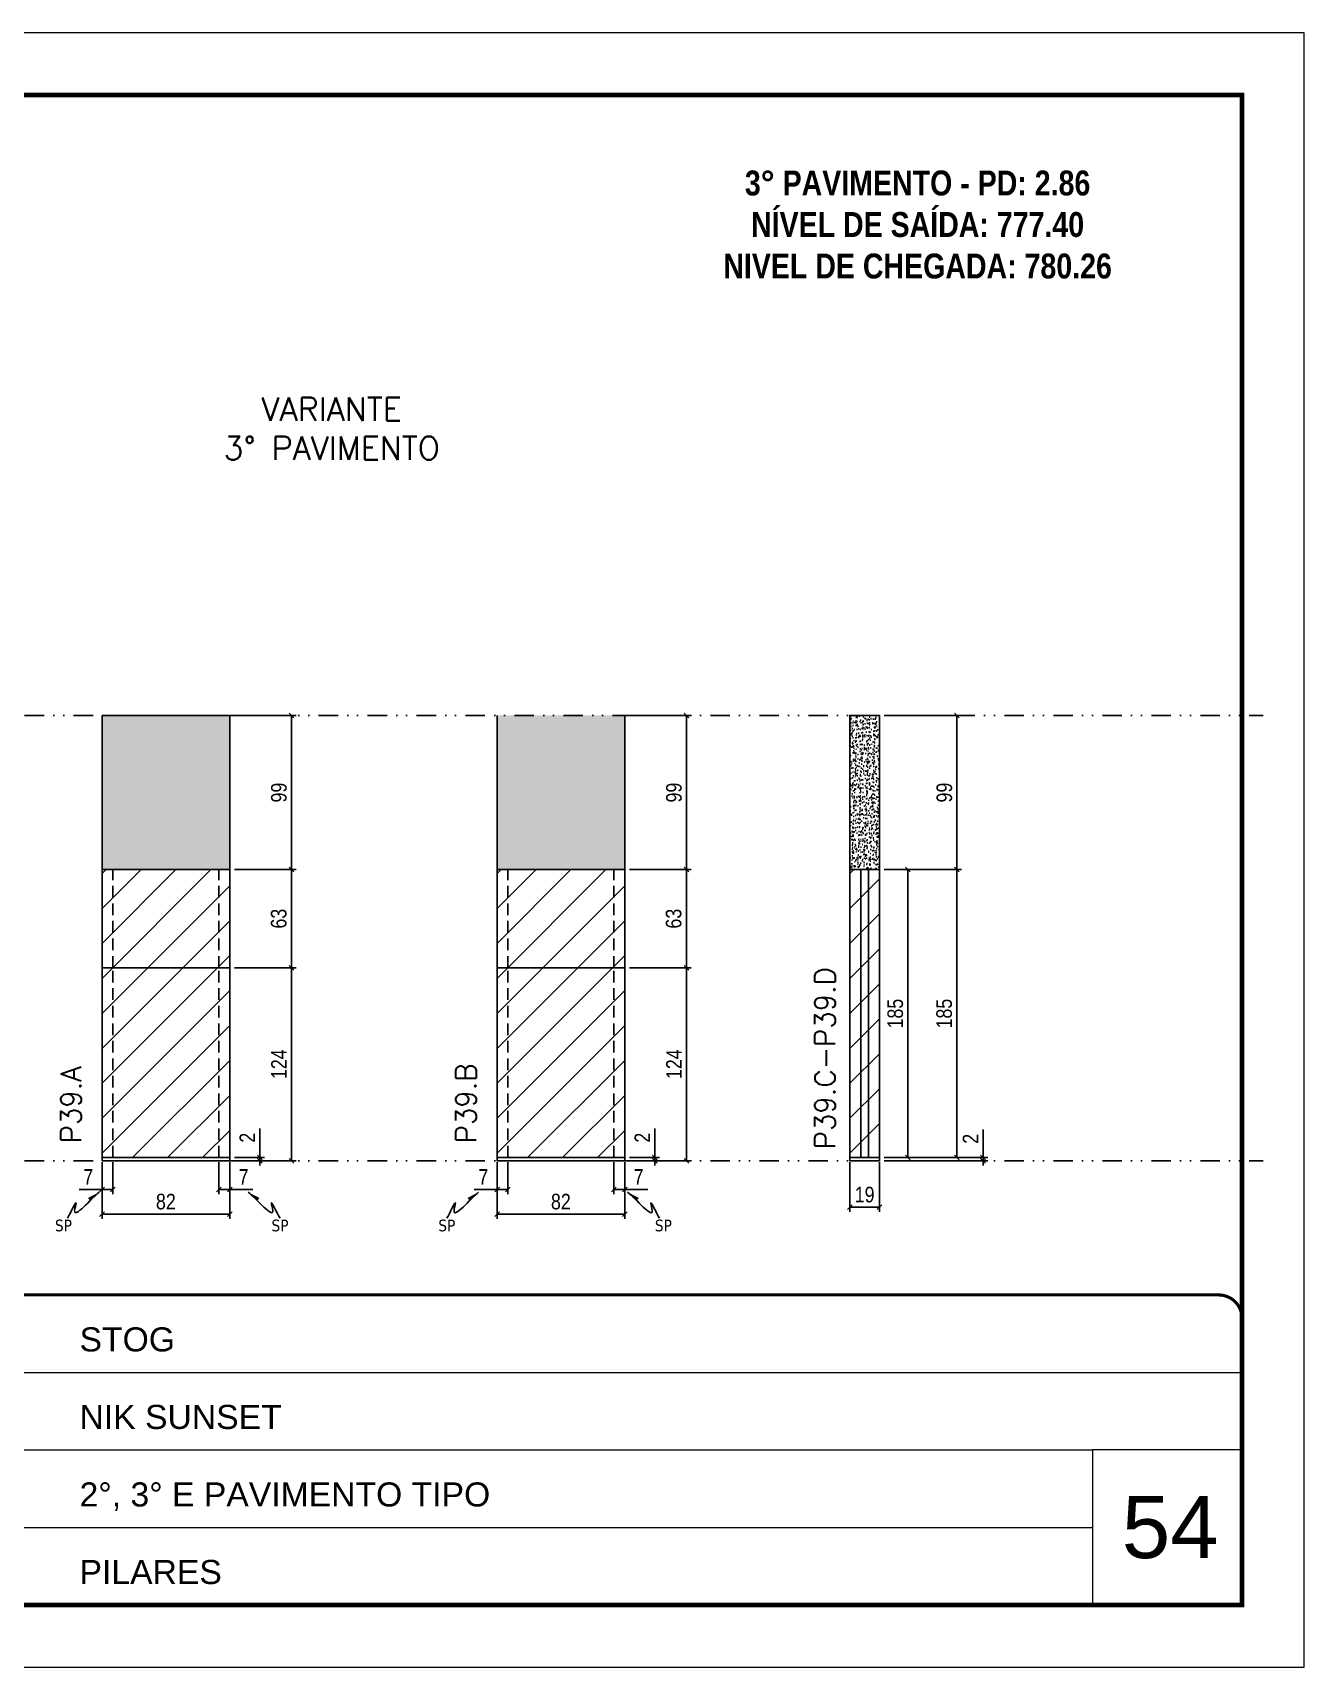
# Model space of a CAD drawing. Extents: x 808 to 7089, y -98 to 17032.
# Drawn here: x 3062 to 3878, y 1051 to 2101 of the extents above; entities that cross this region are included whole.
import ezdxf

# ---------------------------------------------------------------- set-up
doc = ezdxf.new("R2010")
doc.units = 0
for name, pattern in [('CONTINUO', [0]), ('DASHED', [0.75, 0.5, -0.25]), ('DIVIDE2', [0.625, 0.25, -0.125, 0, -0.125, 0, -0.125]), ('HIDDEN', [0.375, 0.25, -0.125])]:
    doc.linetypes.add(name, pattern=pattern)
for name, color, linetype, lineweight in [('CARIMBO', 255, 'Continuous', 9), ('Folhas', 255, 'Continuous', 9), ('REAPROVEITAMENTO', 251, 'Continuous', 9), ('SARRAFO DE PRESSAO', 251, 'DASHED', 9), ('Texto Seção', 7, 'Continuous', 15)]:
    doc.layers.add(name, color=color, linetype=linetype, lineweight=lineweight)
for name, color, linetype in [('COTA', 241, 'Continuous'), ('NOMENCLATURA', 7, 'Continuous'), ('Nível', 160, 'Continuous'), ('Painéis', 200, 'Continuous'), ('SARR_2.2x7', 40, 'Continuous'), ('Sarrafo de Pressão', 42, 'HIDDEN'), ('texto', 7, 'Continuous')]:
    doc.layers.add(name, color=color, linetype=linetype)
doc.styles.add('ARIAL', font='arial.ttf')
doc.styles.add('COTA TECNICA', font='techl___.ttf', dxfattribs={"height": 10})
doc.styles.add('COTA TECNICA-50', font='techl___.ttf', dxfattribs={"height": 10})
doc.styles.add('REGUA-120', font='ROMANS.shx', dxfattribs={"height": 15})
doc.styles.add('ROMANC', font='techb___.ttf', dxfattribs={"height": 2.5})
doc.styles.get("Standard").update_dxf_attribs({"font": 'arial.ttf'})
doc.dimstyles.new('COTA PAINEL-50', dxfattribs={"dimtxt": 10, "dimasz": 3, "dimexe": 3, "dimexo": 3, "dimgap": 3, "dimtad": 1, "dimdec": 1, "dimzin": 12, "dimdsep": 46, "dimtxsty": 'COTA TECNICA-50', "dimblk1": 'OBLIQUE', "dimblk2": 'OBLIQUE', "dimsah": 1, "dimcen": 0.9, "dimclrd": 4, "dimclre": 4, "dimclrt": 240, "dimadec": 1, "dimazin": 3, "dimtfac": 1, "dimtdec": 1, "dimtmove": 0, "dimatfit": 3, "dimfxl": 1, "dimtolj": 1, "dimtzin": 12, "dimarcsym": 0})
doc.dimstyles.new('PAINEL', dxfattribs={"dimtxt": 10, "dimasz": 3, "dimexe": 3, "dimexo": 3, "dimgap": 3, "dimtad": 1, "dimdec": 1, "dimzin": 12, "dimdsep": 46, "dimtxsty": 'COTA TECNICA', "dimblk1": 'OBLIQUE', "dimblk2": 'OBLIQUE', "dimsah": 1, "dimcen": 0.9, "dimclrd": 4, "dimclre": 4, "dimclrt": 240, "dimadec": 1, "dimazin": 3, "dimtfac": 1, "dimtdec": 1, "dimtmove": 0, "dimatfit": 3, "dimfxl": 1, "dimtolj": 1, "dimtzin": 12, "dimarcsym": 0})
doc.dimstyles.get("Standard").update_dxf_attribs({"dimtxt": 0.18, "dimasz": 0.18, "dimexe": 0.18, "dimexo": 0.0625, "dimgap": 0.09, "dimtad": 0, "dimtih": 1, "dimtoh": 1, "dimdec": 4, "dimzin": 0, "dimdsep": 46, "dimtxsty": 'Standard', "dimcen": 0.09, "dimadec": 0, "dimazin": 0, "dimtfac": 1, "dimtdec": 4, "dimtofl": 0, "dimtmove": 0, "dimatfit": 3, "dimfxl": 1, "dimtolj": 1, "dimtzin": 0, "dimarcsym": 0})

# ---------------------------------------------------------------- blocks, each defined once
blk = doc.blocks.new('9999999999')
at = {"color": 30, "linetype": 'CONTINUO'}
for p, q in [((98564.6, 34379.6), (99584, 34379.6)), ((98564.6, 34329.8), (99488, 34329.8)), ((99584, 34329.8), (99488, 34329.8)), ((99488, 34329.8), (99488, 34230.2)), ((98564.6, 34280), (99488, 34280))]:
    blk.add_line(p, q, dxfattribs=at)
at = {"color": 30, "linetype": 'CONTINUO', "const_width": 2}
blk.add_lwpolyline([(99584, 34230.2), (99584, 34414.4, 0.414214), (99569, 34429.4), (98229, 34429.4, 0.414214), (98214, 34414.4), (98214, 34245.2, 0.414214), (98229, 34230.2), (99584, 34230.2)], format="xyb", dxfattribs=at)
at = {"layer": 'Folhas'}
blk.add_lwpolyline([(98139, 34190.2), (99624, 34190.2), (99624, 35240.2), (98139, 35240.2)], close=True, dxfattribs=at)
at = {"layer": 'Folhas', "color": 30, "const_width": 3}
blk.add_lwpolyline([(98214, 34230.2), (99584, 34230.2), (99584, 35200.2), (98214, 35200.2)], close=True, dxfattribs=at)
at = {"color": 7, "linetype": 'Continuous', "ltscale": 5, "style": 'ARIAL'}
for s, height, p in [('STOG', 15.48, (98837.7, 34393.1)), ('NIK SUNSET', 15.48, (98837.7, 34343.3)), ('2°, 3° E PAVIMENTO TIPO', 15.483, (98837.7, 34293.5)), ('PILARES', 15.48, (98837.7, 34243.7))]:
    blk.add_text(s, height=height, dxfattribs=at).set_placement(p)
blk = doc.blocks.new('_Oblique')
at = {"color": 0, "linetype": 'ByBlock', "lineweight": -2}
blk.add_line((-0.5, -0.5), (0.5, 0.5), dxfattribs=at)
blk = doc.blocks.new('*D22')
at = {"layer": 'COTA', "color": 4, "lineweight": -2, "transparency": 16777216}
for p, q in [((3106.3, 1375.4), (3106.3, 1339.1)), ((3188.3, 1375.4), (3188.3, 1339.1)), ((3188.3, 1342.1), (3106.3, 1342.1))]:
    blk.add_line(p, q, dxfattribs=at)
at = {"layer": 'Defpoints', "color": 0, "transparency": 16777216}
for p in [(3106.3, 1378.4), (3188.3, 1378.4), (3106.3, 1342.1)]:
    blk.add_point(p, dxfattribs=at)
at = {"layer": 'COTA', "color": 4, "lineweight": -2, "transparency": 16777216, "xscale": 3, "yscale": 3, "zscale": 3, "rotation": 180}
blk.add_blockref('_Oblique', (3106.3, 1342.1), dxfattribs=at)
at = {"layer": 'COTA', "color": 4, "lineweight": -2, "transparency": 16777216, "xscale": 3, "yscale": 3, "zscale": 3}
blk.add_blockref('_Oblique', (3188.3, 1342.1), dxfattribs=at)
at = {"layer": 'COTA', "color": 240, "transparency": 16777216, "insert": (3147.3, 1350.1), "char_height": 10, "attachment_point": 5, "style": 'COTA TECNICA'}
blk.add_mtext('\\A1;82', dxfattribs=at)
blk = doc.blocks.new('*D23')
at = {"layer": 'COTA', "color": 4, "lineweight": -2, "transparency": 16777216}
for p, q in [((3181.3, 1375.4), (3181.3, 1354.9)), ((3188.3, 1373.4), (3188.3, 1354.9)), ((3181.3, 1357.9), (3188.3, 1357.9)), ((3188.3, 1357.9), (3203.1, 1357.9))]:
    blk.add_line(p, q, dxfattribs=at)
at = {"layer": 'Defpoints', "color": 0, "transparency": 16777216}
for p in [(3181.3, 1378.4), (3188.3, 1376.4), (3188.3, 1357.9)]:
    blk.add_point(p, dxfattribs=at)
at = {"layer": 'COTA', "color": 4, "lineweight": -2, "transparency": 16777216, "xscale": 3, "yscale": 3, "zscale": 3, "rotation": 180}
blk.add_blockref('_Oblique', (3181.3, 1357.9), dxfattribs=at)
at = {"layer": 'COTA', "color": 4, "lineweight": -2, "transparency": 16777216, "xscale": 3, "yscale": 3, "zscale": 3}
blk.add_blockref('_Oblique', (3188.3, 1357.9), dxfattribs=at)
at = {"layer": 'COTA', "color": 240, "transparency": 16777216, "insert": (3197.2, 1366), "char_height": 10, "attachment_point": 5, "style": 'COTA TECNICA-50'}
blk.add_mtext('\\A1;7', dxfattribs=at)
blk = doc.blocks.new('*D24')
at = {"layer": 'COTA', "color": 4, "lineweight": -2, "transparency": 16777216}
for p, q in [((3106.3, 1373.4), (3106.3, 1354.9)), ((3113.3, 1375.4), (3113.3, 1354.9)), ((3106.3, 1357.9), (3091.6, 1357.9)), ((3113.3, 1357.9), (3106.3, 1357.9))]:
    blk.add_line(p, q, dxfattribs=at)
at = {"layer": 'Defpoints', "color": 0, "transparency": 16777216}
for p in [(3106.3, 1376.4), (3113.3, 1378.4), (3106.3, 1357.9)]:
    blk.add_point(p, dxfattribs=at)
at = {"layer": 'COTA', "color": 4, "lineweight": -2, "transparency": 16777216, "xscale": 3, "yscale": 3, "zscale": 3, "rotation": 180}
blk.add_blockref('_Oblique', (3106.3, 1357.9), dxfattribs=at)
at = {"layer": 'COTA', "color": 4, "lineweight": -2, "transparency": 16777216, "xscale": 3, "yscale": 3, "zscale": 3}
blk.add_blockref('_Oblique', (3113.3, 1357.9), dxfattribs=at)
at = {"layer": 'COTA', "color": 240, "transparency": 16777216, "insert": (3097.5, 1366), "char_height": 10, "attachment_point": 5, "style": 'COTA TECNICA-50'}
blk.add_mtext('\\A1;7', dxfattribs=at)
blk = doc.blocks.new('*D25')
at = {"layer": 'COTA', "color": 4, "linetype": 'ByBlock', "lineweight": -2, "transparency": 16777216}
for p, q in [((3191.3, 1500.4), (3231, 1500.4)), ((3228, 1376.4), (3228, 1500.4)), ((3191.3, 1376.4), (3231, 1376.4))]:
    blk.add_line(p, q, dxfattribs=at)
at = {"layer": 'Defpoints', "color": 0, "linetype": 'ByBlock', "transparency": 16777216}
for p in [(3188.3, 1500.4), (3228, 1500.4), (3188.3, 1376.4)]:
    blk.add_point(p, dxfattribs=at)
at = {"layer": 'COTA', "color": 4, "linetype": 'ByBlock', "lineweight": -2, "transparency": 16777216, "xscale": 3, "yscale": 3, "zscale": 3}
for p, rotation in [((3228, 1500.4), 90), ((3228, 1376.4), 270)]:
    blk.add_blockref('_Oblique', p, dxfattribs=dict(at, rotation=rotation))
at = {"layer": 'COTA', "color": 240, "linetype": 'ByBlock', "transparency": 16777216, "insert": (3219.9, 1438.4), "char_height": 10, "attachment_point": 5, "rotation": 90, "style": 'COTA TECNICA'}
blk.add_mtext('\\A1;124', dxfattribs=at)
blk = doc.blocks.new('*D26')
at = {"layer": 'COTA', "color": 4, "lineweight": -2, "transparency": 16777216}
for p, q in [((3207.6, 1378.4), (3207.6, 1397.2)), ((3191.3, 1378.4), (3210.6, 1378.4)), ((3191.3, 1376.4), (3210.6, 1376.4)), ((3207.6, 1376.4), (3207.6, 1378.4)), ((3207.6, 1376.4), (3207.6, 1373.4))]:
    blk.add_line(p, q, dxfattribs=at)
at = {"layer": 'Defpoints', "color": 0, "transparency": 16777216}
for p in [(3188.3, 1378.4), (3188.3, 1376.4), (3207.6, 1376.4)]:
    blk.add_point(p, dxfattribs=at)
at = {"layer": 'COTA', "color": 4, "lineweight": -2, "transparency": 16777216, "xscale": 3, "yscale": 3, "zscale": 3}
for p, rotation in [((3207.6, 1378.4), 270), ((3207.6, 1376.4), 90)]:
    blk.add_blockref('_Oblique', p, dxfattribs=dict(at, rotation=rotation))
at = {"layer": 'COTA', "color": 240, "transparency": 16777216, "insert": (3199.6, 1391.2), "char_height": 10, "attachment_point": 5, "rotation": 90, "style": 'COTA TECNICA-50'}
blk.add_mtext('\\A1;2', dxfattribs=at)
blk = doc.blocks.new('*D27')
at = {"layer": 'COTA', "color": 4, "linetype": 'ByBlock', "lineweight": -2, "transparency": 16777216}
for p, q in [((3191.3, 1500.4), (3231, 1500.4)), ((3228, 1376.4), (3228, 1500.4)), ((3191.3, 1376.4), (3231, 1376.4))]:
    blk.add_line(p, q, dxfattribs=at)
at = {"layer": 'Defpoints', "color": 0, "linetype": 'ByBlock', "transparency": 16777216}
for p in [(3188.3, 1500.4), (3228, 1500.4), (3188.3, 1376.4)]:
    blk.add_point(p, dxfattribs=at)
at = {"layer": 'COTA', "color": 4, "linetype": 'ByBlock', "lineweight": -2, "transparency": 16777216, "xscale": 3, "yscale": 3, "zscale": 3}
for p, rotation in [((3228, 1500.4), 90), ((3228, 1376.4), 270)]:
    blk.add_blockref('_Oblique', p, dxfattribs=dict(at, rotation=rotation))
at = {"layer": 'COTA', "color": 240, "linetype": 'ByBlock', "transparency": 16777216, "insert": (3219.9, 1438.4), "char_height": 10, "attachment_point": 5, "rotation": 90, "style": 'COTA TECNICA'}
blk.add_mtext('\\A1;124', dxfattribs=at)
blk = doc.blocks.new('*D28')
at = {"layer": 'COTA', "color": 4, "lineweight": -2, "transparency": 16777216}
for p, q in [((3191.3, 1563.4), (3231, 1563.4)), ((3228, 1500.4), (3228, 1563.4)), ((3191.3, 1500.4), (3231, 1500.4))]:
    blk.add_line(p, q, dxfattribs=at)
at = {"layer": 'Defpoints', "color": 0, "transparency": 16777216}
for p in [(3188.3, 1563.4), (3228, 1563.4), (3188.3, 1500.4)]:
    blk.add_point(p, dxfattribs=at)
at = {"layer": 'COTA', "color": 4, "lineweight": -2, "transparency": 16777216, "xscale": 3, "yscale": 3, "zscale": 3}
for p, rotation in [((3228, 1563.4), 90), ((3228, 1500.4), 270)]:
    blk.add_blockref('_Oblique', p, dxfattribs=dict(at, rotation=rotation))
at = {"layer": 'COTA', "color": 240, "transparency": 16777216, "insert": (3219.8, 1531.9), "char_height": 10, "attachment_point": 5, "rotation": 90, "style": 'COTA TECNICA-50'}
blk.add_mtext('\\A1;63', dxfattribs=at)
blk = doc.blocks.new('*D29')
at = {"layer": 'COTA', "color": 4, "lineweight": -2, "transparency": 16777216}
for p, q in [((3359.9, 1375.4), (3359.9, 1339.1)), ((3441.9, 1375.4), (3441.9, 1339.1)), ((3359.9, 1342.1), (3441.9, 1342.1))]:
    blk.add_line(p, q, dxfattribs=at)
at = {"layer": 'Defpoints', "color": 0, "transparency": 16777216}
for p in [(3359.9, 1378.4), (3441.9, 1378.4), (3441.9, 1342.1)]:
    blk.add_point(p, dxfattribs=at)
at = {"layer": 'COTA', "color": 4, "lineweight": -2, "transparency": 16777216, "xscale": 3, "yscale": 3, "zscale": 3, "rotation": 180}
blk.add_blockref('_Oblique', (3359.9, 1342.1), dxfattribs=at)
at = {"layer": 'COTA', "color": 4, "lineweight": -2, "transparency": 16777216, "xscale": 3, "yscale": 3, "zscale": 3}
blk.add_blockref('_Oblique', (3441.9, 1342.1), dxfattribs=at)
at = {"layer": 'COTA', "color": 240, "transparency": 16777216, "insert": (3400.9, 1350.1), "char_height": 10, "attachment_point": 5, "style": 'COTA TECNICA'}
blk.add_mtext('\\A1;82', dxfattribs=at)
blk = doc.blocks.new('*D30')
at = {"layer": 'COTA', "color": 4, "lineweight": -2, "transparency": 16777216}
for p, q in [((3359.9, 1373.4), (3359.9, 1354.9)), ((3366.9, 1375.4), (3366.9, 1354.9)), ((3359.9, 1357.9), (3345.2, 1357.9)), ((3366.9, 1357.9), (3359.9, 1357.9))]:
    blk.add_line(p, q, dxfattribs=at)
at = {"layer": 'Defpoints', "color": 0, "transparency": 16777216}
for p in [(3359.9, 1376.4), (3366.9, 1378.4), (3359.9, 1357.9)]:
    blk.add_point(p, dxfattribs=at)
at = {"layer": 'COTA', "color": 4, "lineweight": -2, "transparency": 16777216, "xscale": 3, "yscale": 3, "zscale": 3, "rotation": 180}
blk.add_blockref('_Oblique', (3359.9, 1357.9), dxfattribs=at)
at = {"layer": 'COTA', "color": 4, "lineweight": -2, "transparency": 16777216, "xscale": 3, "yscale": 3, "zscale": 3}
blk.add_blockref('_Oblique', (3366.9, 1357.9), dxfattribs=at)
at = {"layer": 'COTA', "color": 240, "transparency": 16777216, "insert": (3351.1, 1366), "char_height": 10, "attachment_point": 5, "style": 'COTA TECNICA-50'}
blk.add_mtext('\\A1;7', dxfattribs=at)
blk = doc.blocks.new('*D31')
at = {"layer": 'COTA', "color": 4, "lineweight": -2, "transparency": 16777216}
for p, q in [((3434.9, 1375.4), (3434.9, 1354.9)), ((3441.9, 1373.4), (3441.9, 1354.9)), ((3434.9, 1357.9), (3441.9, 1357.9)), ((3441.9, 1357.9), (3456.7, 1357.9))]:
    blk.add_line(p, q, dxfattribs=at)
at = {"layer": 'Defpoints', "color": 0, "transparency": 16777216}
for p in [(3434.9, 1378.4), (3441.9, 1376.4), (3441.9, 1357.9)]:
    blk.add_point(p, dxfattribs=at)
at = {"layer": 'COTA', "color": 4, "lineweight": -2, "transparency": 16777216, "xscale": 3, "yscale": 3, "zscale": 3, "rotation": 180}
blk.add_blockref('_Oblique', (3434.9, 1357.9), dxfattribs=at)
at = {"layer": 'COTA', "color": 4, "lineweight": -2, "transparency": 16777216, "xscale": 3, "yscale": 3, "zscale": 3}
blk.add_blockref('_Oblique', (3441.9, 1357.9), dxfattribs=at)
at = {"layer": 'COTA', "color": 240, "transparency": 16777216, "insert": (3450.8, 1366), "char_height": 10, "attachment_point": 5, "style": 'COTA TECNICA-50'}
blk.add_mtext('\\A1;7', dxfattribs=at)
blk = doc.blocks.new('*D32')
at = {"layer": 'COTA', "color": 4, "linetype": 'ByBlock', "lineweight": -2, "transparency": 16777216}
for p, q in [((3444.9, 1500.4), (3484.6, 1500.4)), ((3481.6, 1376.4), (3481.6, 1500.4)), ((3444.9, 1376.4), (3484.6, 1376.4))]:
    blk.add_line(p, q, dxfattribs=at)
at = {"layer": 'Defpoints', "color": 0, "linetype": 'ByBlock', "transparency": 16777216}
for p in [(3441.9, 1500.4), (3481.6, 1500.4), (3441.9, 1376.4)]:
    blk.add_point(p, dxfattribs=at)
at = {"layer": 'COTA', "color": 4, "linetype": 'ByBlock', "lineweight": -2, "transparency": 16777216, "xscale": 3, "yscale": 3, "zscale": 3}
for p, rotation in [((3481.6, 1500.4), 90), ((3481.6, 1376.4), 270)]:
    blk.add_blockref('_Oblique', p, dxfattribs=dict(at, rotation=rotation))
at = {"layer": 'COTA', "color": 240, "linetype": 'ByBlock', "transparency": 16777216, "insert": (3473.5, 1438.4), "char_height": 10, "attachment_point": 5, "rotation": 90, "style": 'COTA TECNICA'}
blk.add_mtext('\\A1;124', dxfattribs=at)
blk = doc.blocks.new('*D33')
at = {"layer": 'COTA', "color": 4, "lineweight": -2, "transparency": 16777216}
for p, q in [((3461.2, 1378.4), (3461.2, 1397.2)), ((3444.9, 1378.4), (3464.2, 1378.4)), ((3444.9, 1376.4), (3464.2, 1376.4)), ((3461.2, 1376.4), (3461.2, 1378.4)), ((3461.2, 1376.4), (3461.2, 1373.4))]:
    blk.add_line(p, q, dxfattribs=at)
at = {"layer": 'Defpoints', "color": 0, "transparency": 16777216}
for p in [(3441.9, 1378.4), (3441.9, 1376.4), (3461.2, 1376.4)]:
    blk.add_point(p, dxfattribs=at)
at = {"layer": 'COTA', "color": 4, "lineweight": -2, "transparency": 16777216, "xscale": 3, "yscale": 3, "zscale": 3}
for p, rotation in [((3461.2, 1378.4), 270), ((3461.2, 1376.4), 90)]:
    blk.add_blockref('_Oblique', p, dxfattribs=dict(at, rotation=rotation))
at = {"layer": 'COTA', "color": 240, "transparency": 16777216, "insert": (3453.2, 1391.2), "char_height": 10, "attachment_point": 5, "rotation": 90, "style": 'COTA TECNICA-50'}
blk.add_mtext('\\A1;2', dxfattribs=at)
blk = doc.blocks.new('*D34')
at = {"layer": 'COTA', "color": 4, "linetype": 'ByBlock', "lineweight": -2, "transparency": 16777216}
for p, q in [((3444.9, 1500.4), (3484.6, 1500.4)), ((3481.6, 1376.4), (3481.6, 1500.4)), ((3444.9, 1376.4), (3484.6, 1376.4))]:
    blk.add_line(p, q, dxfattribs=at)
at = {"layer": 'Defpoints', "color": 0, "linetype": 'ByBlock', "transparency": 16777216}
for p in [(3441.9, 1500.4), (3481.6, 1500.4), (3441.9, 1376.4)]:
    blk.add_point(p, dxfattribs=at)
at = {"layer": 'COTA', "color": 4, "linetype": 'ByBlock', "lineweight": -2, "transparency": 16777216, "xscale": 3, "yscale": 3, "zscale": 3}
for p, rotation in [((3481.6, 1500.4), 90), ((3481.6, 1376.4), 270)]:
    blk.add_blockref('_Oblique', p, dxfattribs=dict(at, rotation=rotation))
at = {"layer": 'COTA', "color": 240, "linetype": 'ByBlock', "transparency": 16777216, "insert": (3473.5, 1438.4), "char_height": 10, "attachment_point": 5, "rotation": 90, "style": 'COTA TECNICA'}
blk.add_mtext('\\A1;124', dxfattribs=at)
blk = doc.blocks.new('*D35')
at = {"layer": 'COTA', "color": 4, "lineweight": -2, "transparency": 16777216}
for p, q in [((3444.9, 1563.4), (3484.6, 1563.4)), ((3481.6, 1500.4), (3481.6, 1563.4)), ((3444.9, 1500.4), (3484.6, 1500.4))]:
    blk.add_line(p, q, dxfattribs=at)
at = {"layer": 'Defpoints', "color": 0, "transparency": 16777216}
for p in [(3441.9, 1563.4), (3481.6, 1563.4), (3441.9, 1500.4)]:
    blk.add_point(p, dxfattribs=at)
at = {"layer": 'COTA', "color": 4, "lineweight": -2, "transparency": 16777216, "xscale": 3, "yscale": 3, "zscale": 3}
for p, rotation in [((3481.6, 1563.4), 90), ((3481.6, 1500.4), 270)]:
    blk.add_blockref('_Oblique', p, dxfattribs=dict(at, rotation=rotation))
at = {"layer": 'COTA', "color": 240, "transparency": 16777216, "insert": (3473.3, 1531.9), "char_height": 10, "attachment_point": 5, "rotation": 90, "style": 'COTA TECNICA-50'}
blk.add_mtext('\\A1;63', dxfattribs=at)
blk = doc.blocks.new('*D36')
at = {"layer": 'COTA', "color": 4, "lineweight": -2, "transparency": 16777216}
for p, q in [((3191.3, 1662.4), (3231, 1662.4)), ((3228, 1563.4), (3228, 1662.4)), ((3191.3, 1563.4), (3231, 1563.4))]:
    blk.add_line(p, q, dxfattribs=at)
at = {"layer": 'Defpoints', "color": 0, "transparency": 16777216}
for p in [(3188.3, 1662.4), (3228, 1662.4), (3188.3, 1563.4)]:
    blk.add_point(p, dxfattribs=at)
at = {"layer": 'COTA', "color": 4, "lineweight": -2, "transparency": 16777216, "xscale": 3, "yscale": 3, "zscale": 3}
for p, rotation in [((3228, 1662.4), 90), ((3228, 1563.4), 270)]:
    blk.add_blockref('_Oblique', p, dxfattribs=dict(at, rotation=rotation))
at = {"layer": 'COTA', "color": 240, "transparency": 16777216, "insert": (3219.9, 1612.9), "char_height": 10, "attachment_point": 5, "rotation": 90, "style": 'COTA TECNICA-50'}
blk.add_mtext('\\A1;99', dxfattribs=at)
blk = doc.blocks.new('*D37')
at = {"layer": 'COTA', "color": 4, "lineweight": -2, "transparency": 16777216}
for p, q in [((3586.4, 1375.4), (3586.4, 1343.5)), ((3605.4, 1375.4), (3605.4, 1343.5)), ((3586.4, 1346.5), (3605.4, 1346.5))]:
    blk.add_line(p, q, dxfattribs=at)
at = {"layer": 'Defpoints', "color": 0, "transparency": 16777216}
for p in [(3586.4, 1378.4), (3605.4, 1378.4), (3605.4, 1346.5)]:
    blk.add_point(p, dxfattribs=at)
at = {"layer": 'COTA', "color": 4, "lineweight": -2, "transparency": 16777216, "xscale": 3, "yscale": 3, "zscale": 3, "rotation": 180}
blk.add_blockref('_Oblique', (3586.4, 1346.5), dxfattribs=at)
at = {"layer": 'COTA', "color": 4, "lineweight": -2, "transparency": 16777216, "xscale": 3, "yscale": 3, "zscale": 3}
blk.add_blockref('_Oblique', (3605.4, 1346.5), dxfattribs=at)
at = {"layer": 'COTA', "color": 240, "transparency": 16777216, "insert": (3595.9, 1354.6), "char_height": 10, "attachment_point": 5, "style": 'COTA TECNICA'}
blk.add_mtext('\\A1;19', dxfattribs=at)
blk = doc.blocks.new('*D38')
at = {"layer": 'COTA', "color": 4, "lineweight": -2, "transparency": 16777216}
for p, q in [((3671.9, 1378.4), (3671.9, 1396.5)), ((3608.4, 1378.4), (3674.9, 1378.4)), ((3608.4, 1376.4), (3674.9, 1376.4)), ((3671.9, 1376.4), (3671.9, 1378.4)), ((3671.9, 1376.4), (3671.9, 1373.4))]:
    blk.add_line(p, q, dxfattribs=at)
at = {"layer": 'Defpoints', "color": 0, "transparency": 16777216}
for p in [(3605.4, 1378.4), (3605.4, 1376.4), (3671.9, 1378.4)]:
    blk.add_point(p, dxfattribs=at)
at = {"layer": 'COTA', "color": 4, "lineweight": -2, "transparency": 16777216, "xscale": 3, "yscale": 3, "zscale": 3}
for p, rotation in [((3671.9, 1378.4), 270), ((3671.9, 1376.4), 90)]:
    blk.add_blockref('_Oblique', p, dxfattribs=dict(at, rotation=rotation))
at = {"layer": 'COTA', "color": 240, "transparency": 16777216, "insert": (3663.9, 1390.5), "char_height": 10, "attachment_point": 5, "rotation": 90, "style": 'COTA TECNICA-50'}
blk.add_mtext('\\A1;2', dxfattribs=at)
blk = doc.blocks.new('*D1556')
at = {"layer": 'COTA', "color": 4, "linetype": 'ByBlock', "lineweight": -2, "transparency": 16777216}
for p, q in [((3608.4, 1662.4), (3658.1, 1662.4)), ((3655.1, 1662.4), (3655.1, 1563.4)), ((3608.4, 1563.4), (3658.1, 1563.4))]:
    blk.add_line(p, q, dxfattribs=at)
at = {"layer": 'Defpoints', "color": 0, "linetype": 'ByBlock', "transparency": 16777216}
for p in [(3605.4, 1662.4), (3605.4, 1563.4), (3655.1, 1563.4)]:
    blk.add_point(p, dxfattribs=at)
at = {"layer": 'COTA', "color": 4, "linetype": 'ByBlock', "lineweight": -2, "transparency": 16777216, "xscale": 3, "yscale": 3, "zscale": 3}
for p, rotation in [((3655.1, 1662.4), 90), ((3655.1, 1563.4), 270)]:
    blk.add_blockref('_Oblique', p, dxfattribs=dict(at, rotation=rotation))
at = {"layer": 'COTA', "color": 240, "linetype": 'ByBlock', "transparency": 16777216, "insert": (3647.1, 1612.9), "char_height": 10, "attachment_point": 5, "rotation": 90, "style": 'COTA TECNICA'}
blk.add_mtext('\\A1;99', dxfattribs=at)
blk = doc.blocks.new('*D1557')
at = {"layer": 'COTA', "color": 4, "lineweight": -2, "transparency": 16777216}
for p, q in [((3608.4, 1563.4), (3658.1, 1563.4)), ((3655.1, 1378.4), (3655.1, 1563.4)), ((3608.4, 1378.4), (3658.1, 1378.4))]:
    blk.add_line(p, q, dxfattribs=at)
at = {"layer": 'Defpoints', "color": 0, "transparency": 16777216}
for p in [(3605.4, 1563.4), (3655.1, 1563.4), (3605.4, 1378.4)]:
    blk.add_point(p, dxfattribs=at)
at = {"layer": 'COTA', "color": 4, "lineweight": -2, "transparency": 16777216, "xscale": 3, "yscale": 3, "zscale": 3}
for p, rotation in [((3655.1, 1563.4), 90), ((3655.1, 1378.4), 270)]:
    blk.add_blockref('_Oblique', p, dxfattribs=dict(at, rotation=rotation))
at = {"layer": 'COTA', "color": 240, "transparency": 16777216, "insert": (3647, 1470.9), "char_height": 10, "attachment_point": 5, "rotation": 90, "style": 'COTA TECNICA-50'}
blk.add_mtext('\\A1;185', dxfattribs=at)
blk = doc.blocks.new('*D39')
at = {"layer": 'COTA', "color": 4, "lineweight": -2, "transparency": 16777216}
for p, q in [((3608.4, 1563.4), (3626.7, 1563.4)), ((3623.7, 1563.4), (3623.7, 1378.4)), ((3608.4, 1378.4), (3626.7, 1378.4))]:
    blk.add_line(p, q, dxfattribs=at)
at = {"layer": 'Defpoints', "color": 0, "transparency": 16777216}
for p in [(3605.4, 1563.4), (3605.4, 1378.4), (3623.7, 1378.4)]:
    blk.add_point(p, dxfattribs=at)
at = {"layer": 'COTA', "color": 4, "lineweight": -2, "transparency": 16777216, "xscale": 3, "yscale": 3, "zscale": 3}
for p, rotation in [((3623.7, 1563.4), 90), ((3623.7, 1378.4), 270)]:
    blk.add_blockref('_Oblique', p, dxfattribs=dict(at, rotation=rotation))
at = {"layer": 'COTA', "color": 240, "transparency": 16777216, "insert": (3615.6, 1470.9), "char_height": 10, "attachment_point": 5, "rotation": 90, "style": 'COTA TECNICA'}
blk.add_mtext('\\A1;185', dxfattribs=at)
blk = doc.blocks.new('*D40')
at = {"layer": 'COTA', "color": 4, "lineweight": -2, "transparency": 16777216}
for p, q in [((3444.9, 1662.4), (3484.6, 1662.4)), ((3481.6, 1563.4), (3481.6, 1662.4)), ((3444.9, 1563.4), (3484.6, 1563.4))]:
    blk.add_line(p, q, dxfattribs=at)
at = {"layer": 'Defpoints', "color": 0, "transparency": 16777216}
for p in [(3441.9, 1662.4), (3481.6, 1662.4), (3441.9, 1563.4)]:
    blk.add_point(p, dxfattribs=at)
at = {"layer": 'COTA', "color": 4, "lineweight": -2, "transparency": 16777216, "xscale": 3, "yscale": 3, "zscale": 3}
for p, rotation in [((3481.6, 1662.4), 90), ((3481.6, 1563.4), 270)]:
    blk.add_blockref('_Oblique', p, dxfattribs=dict(at, rotation=rotation))
at = {"layer": 'COTA', "color": 240, "transparency": 16777216, "insert": (3473.5, 1612.9), "char_height": 10, "attachment_point": 5, "rotation": 90, "style": 'COTA TECNICA-50'}
blk.add_mtext('\\A1;99', dxfattribs=at)

msp = doc.modelspace()

# ---------------------------------------------------------------- hatches: boundary and pattern name
at = {"layer": 'COTA', "linetype": 'ByBlock'}
h = msp.add_hatch(dxfattribs=at)
h.set_pattern_fill('AR-CONC', color=256, scale=0.03)
h.set_pattern_definition([(50, (-5676.4173, -2449.5778), (5.46554, -0.4781726), [0.5715, -6.2865]), (355, (-5676.417, -2449.578), (-1.0573026, 5.7317054), [0.4572, -5.0292175]), (100.451445, (-5675.962, -2449.6176), (4.4082374, 5.2535326), [0.4857003, -5.3427073]), (46.1842, (-5676.417, -2448.054), (8.132371, -1.26127), [0.85725, -9.42975]), (96.63556, (-5675.7396, -2448.159), (7.122124, 7.422784), [0.728551, -8.014068]), (351.18415, (-5676.417, -2448.054), (7.122124, 7.422784), [0.685799, -7.543792]), (21, (-5675.6553, -2448.4348), (4.5484317, -3.067956), [0.5715, -6.2865]), (326, (-5675.655, -2448.435), (1.854061, 5.525639), [0.4572, -5.0292]), (71.451445, (-5675.276, -2448.6904), (6.4024926, 2.457683), [0.4857003, -5.342698]), (37.5, (-5676.4173, -2449.5778), (0.0926581, 2.53665117), [0, -4.96824, 0, -5.1054, 0, -5.04825]), (7.5, (-5676.4173, -2449.5778), (2.0045899, 3.00541724), [0, -2.91084, 0, -4.85394, 0, -1.92405]), (327.5, (-5678.1165, -2449.5778), (4.06771786, -0.1718623), [0, -1.905, 0, -5.9436, 0, -7.8867]), (317.5, (-5678.8785, -2449.5778), (4.4438754, 0.7627947), [0, -2.4765, 0, -3.94716, 0, -5.6007])])
h.paths.add_polyline_path([(3188.34, 1662.41), (3188.34, 1563.41), (3106.34, 1563.41), (3106.34, 1662.41)])
h = msp.add_hatch(dxfattribs=at)
h.set_pattern_fill('AR-CONC', color=256, scale=0.03)
h.set_pattern_definition([(50, (-5422.8274, -2449.5778), (5.46554, -0.4781726), [0.5715, -6.2865]), (355, (-5422.8274, -2449.578), (-1.0573026, 5.7317054), [0.4572, -5.0292175]), (100.451445, (-5422.372, -2449.6176), (4.4082374, 5.2535326), [0.4857003, -5.3427073]), (46.1842, (-5422.8274, -2448.054), (8.132371, -1.26127), [0.85725, -9.42975]), (96.63556, (-5422.15, -2448.159), (7.122124, 7.422784), [0.728551, -8.014068]), (351.18415, (-5422.827, -2448.054), (7.122124, 7.422784), [0.685799, -7.543792]), (21, (-5422.0654, -2448.4348), (4.5484317, -3.067956), [0.5715, -6.2865]), (326, (-5422.0654, -2448.435), (1.854061, 5.525639), [0.4572, -5.0292]), (71.451445, (-5421.6863, -2448.6904), (6.4024926, 2.457683), [0.4857003, -5.342698]), (37.5, (-5422.8274, -2449.5778), (0.0926581, 2.53665117), [0, -4.96824, 0, -5.1054, 0, -5.04825]), (7.5, (-5422.8274, -2449.5778), (2.0045899, 3.00541724), [0, -2.91084, 0, -4.85394, 0, -1.92405]), (327.5, (-5424.5266, -2449.5778), (4.06771786, -0.1718623), [0, -1.905, 0, -5.9436, 0, -7.8867]), (317.5, (-5425.2886, -2449.5778), (4.4438754, 0.7627947), [0, -2.4765, 0, -3.94716, 0, -5.6007])])
h.paths.add_polyline_path([(3441.93, 1662.41), (3441.93, 1563.41), (3359.93, 1563.41), (3359.93, 1662.41)])
h = msp.add_hatch(dxfattribs=at)
h.set_pattern_fill('AR-CONC', color=256, scale=0.03)
h.set_pattern_definition([(50, (-5502.7346, -2449.554), (5.46554, -0.4781726), [0.5715, -6.2865]), (355, (-5502.7346, -2449.554), (-1.0573026, 5.7317054), [0.4572, -5.0292175]), (100.451445, (-5502.279, -2449.5937), (4.4082374, 5.2535326), [0.4857003, -5.3427073]), (46.1842, (-5502.7346, -2448.03), (8.132371, -1.26127), [0.85725, -9.42975]), (96.63556, (-5502.057, -2448.135), (7.122124, 7.422784), [0.728551, -8.014068]), (351.18415, (-5502.735, -2448.03), (7.122124, 7.422784), [0.685799, -7.543792]), (21, (-5501.9726, -2448.411), (4.5484317, -3.067956), [0.5715, -6.2865]), (326, (-5501.9726, -2448.411), (1.854061, 5.525639), [0.4572, -5.0292]), (71.451445, (-5501.5936, -2448.6665), (6.4024926, 2.457683), [0.4857003, -5.342698]), (37.5, (-5502.7346, -2449.5539), (0.0926581, 2.53665117), [0, -4.96824, 0, -5.1054, 0, -5.04825]), (7.5, (-5502.7346, -2449.554), (2.0045899, 3.00541724), [0, -2.91084, 0, -4.85394, 0, -1.92405]), (327.5, (-5504.4339, -2449.5539), (4.06771786, -0.1718623), [0, -1.905, 0, -5.9436, 0, -7.8867]), (317.5, (-5505.196, -2449.554), (4.4438754, 0.7627947), [0, -2.4765, 0, -3.94716, 0, -5.6007])])
h.paths.add_polyline_path([(3605.39, 1662.44), (3586.39, 1662.44), (3586.39, 1563.41), (3605.39, 1563.41)])
at = {"layer": 'REAPROVEITAMENTO', "linetype": 'ByBlock'}
h = msp.add_hatch(dxfattribs=at)
h.set_pattern_fill('ANSI31', color=256, scale=5, style=2)
h.set_pattern_definition([(45, (-479.84, -7637.989), (-11.22532, 11.22532), [])])
h.paths.add_polyline_path([(3188.34, 1563.41), (3106.34, 1563.41), (3106.34, 1378.41), (3188.34, 1378.41)])
h = msp.add_hatch(dxfattribs=at)
h.set_pattern_fill('ANSI31', color=256, scale=5, style=2)
h.set_pattern_definition([(45, (-226.25, -7637.989), (-11.22532, 11.22532), [])])
h.paths.add_polyline_path([(3441.93, 1563.41), (3359.93, 1563.41), (3359.93, 1378.41), (3441.93, 1378.41)])
h = msp.add_hatch(dxfattribs=at)
h.set_pattern_fill('ANSI31', color=256, scale=5, style=2)
h.set_pattern_definition([(45, (0.213, -7637.989), (-11.22532, 11.22532), [])])
h.paths.add_polyline_path([(3605.39, 1563.41), (3586.39, 1563.41), (3586.39, 1378.41), (3605.39, 1378.41)])

# ---------------------------------------------------------------- linework, layer by layer
at = {"layer": 'COTA', "linetype": 'ByBlock'}
for p, q in [((3106.34, 1563.41), (3106.34, 1662.41)), ((3106.34, 1662.41), (3188.34, 1662.41)), ((3188.34, 1563.41), (3188.34, 1662.41)), ((3359.93, 1563.41), (3359.93, 1662.41)), ((3441.93, 1563.41), (3441.93, 1662.41))]:
    msp.add_line(p, q, dxfattribs=at)
msp.add_lwpolyline([(3586.39, 1563.41), (3605.39, 1563.41), (3605.39, 1662.44), (3586.39, 1662.44)], close=True, dxfattribs=at)
at = {"layer": 'Nível', "color": 4, "linetype": 'DIVIDE2', "ltscale": 50}
for p, q in [((2930.83, 1662.41), (3851.67, 1662.41)), ((2930.83, 1376.41), (3851.67, 1376.41))]:
    msp.add_line(p, q, dxfattribs=at)
at = {"layer": 'Painéis'}
for p, q in [((3586.39, 1563.41), (3586.39, 1378.41)), ((3586.39, 1563.41), (3605.39, 1563.41)), ((3605.39, 1563.41), (3605.39, 1378.41)), ((3586.39, 1378.41), (3605.39, 1378.41)), ((3586.39, 1378.41), (3605.39, 1378.41)), ((3586.39, 1376.41), (3586.39, 1378.41)), ((3605.39, 1376.41), (3586.39, 1376.41)), ((3605.39, 1378.41), (3605.39, 1376.41))]:
    msp.add_line(p, q, dxfattribs=at)
for points in [[(3106.34, 1563.41), (3188.34, 1563.41), (3188.34, 1500.41), (3106.34, 1500.41)], [(3441.93, 1563.41), (3359.93, 1563.41), (3359.93, 1500.41), (3441.93, 1500.41)], [(3106.34, 1500.41), (3188.34, 1500.41), (3188.34, 1378.41), (3106.34, 1378.41)], [(3441.93, 1500.41), (3359.93, 1500.41), (3359.93, 1378.41), (3441.93, 1378.41)], [(3106.34, 1376.41), (3188.34, 1376.41), (3188.34, 1378.41), (3106.34, 1378.41)], [(3441.93, 1376.41), (3359.93, 1376.41), (3359.93, 1378.41), (3441.93, 1378.41)]]:
    msp.add_lwpolyline(points, close=True, dxfattribs=at)
for points in [[(3106.34, 1563.41), (3188.34, 1563.41)], [(3441.93, 1563.41), (3359.93, 1563.41)]]:
    msp.add_lwpolyline(points, dxfattribs=at)
at = {"layer": 'SARR_2.2x7'}
for p, q in [((3593.39, 1563.41), (3593.39, 1378.41)), ((3598.39, 1563.41), (3598.39, 1378.41))]:
    msp.add_line(p, q, dxfattribs=at)
at = {"layer": 'Sarrafo de Pressão', "ltscale": 30}
for p, q in [((3113.34, 1500.41), (3113.34, 1563.41)), ((3181.34, 1500.41), (3181.34, 1563.41)), ((3366.93, 1500.41), (3366.93, 1563.41)), ((3434.93, 1500.41), (3434.93, 1563.41)), ((3113.34, 1378.41), (3113.34, 1500.41)), ((3181.34, 1378.41), (3181.34, 1500.41)), ((3366.93, 1378.41), (3366.93, 1500.41)), ((3434.93, 1378.41), (3434.93, 1500.41))]:
    msp.add_line(p, q, dxfattribs=at)

# ---------------------------------------------------------------- block references
at = {"layer": 'SARRAFO DE PRESSAO', "color": 6, "linetype": 'ByBlock'}
msp.add_blockref('9999999999', (-95745.81, -33139.2), dxfattribs=at)

# ---------------------------------------------------------------- texts
at = {"layer": 'CARIMBO', "style": 'ARIAL'}
msp.add_text('54', height=40, dxfattribs=at).set_placement((3761.03, 1121.15))
at = {"layer": 'NOMENCLATURA', "color": 2, "insert": (3629.91, 2039.14), "char_height": 16, "attachment_point": 2, "style": 'ROMANC'}
msp.add_mtext_dynamic_manual_height_columns('\\P3° PAVIMENTO - PD: 2.86\\PNÍVEL DE SAÍDA: 777.40\\PNIVEL DE CHEGADA: 780.26', width=328.3607, gutter_width=1, heights=[0], dxfattribs=at)
at = {"layer": 'texto', "color": 0, "char_height": 7.5, "attachment_point": 5}
for insert in [(3081.56, 1334.74), (3220.58, 1334.74), (3327.68, 1334.74), (3466.7, 1334.74)]:
    msp.add_mtext('{\\fTahoma|b0|i0|c0|p34;\\C4;SP}', dxfattribs=dict(at, insert=insert))
at = {"layer": 'Texto Seção', "insert": (3082.92, 1826.68), "char_height": 15, "width": 341.7325, "attachment_point": 7, "style": 'REGUA-120'}
msp.add_mtext('\\pxqc;VARIANTE^J3° PAVIMENTO', dxfattribs=at)
at = {"layer": 'Texto Seção', "char_height": 13, "width": 285.3299, "attachment_point": 7, "rotation": 90, "style": 'REGUA-120'}
for s, insert in [('\\pxt4;P39.C-P39.D', (3576.94, 1383.83)), ('P39.A', (3092.86, 1387.67)), ('P39.B', (3346.45, 1387.67))]:
    msp.add_mtext(s, dxfattribs=dict(at, insert=insert))

# ---------------------------------------------------------------- dimensions: what is measured, and where the dimension line sits
at = {"layer": 'COTA'}
for base, p1, p2, angle, dimstyle, picture, middle in [((3227.98, 1662.41), (3188.34, 1563.41), (3188.34, 1662.41), 90, 'COTA PAINEL-50', '*D36', (3219.89, 1612.91)), ((3481.57, 1662.41), (3441.93, 1563.41), (3441.93, 1662.41), 90, 'COTA PAINEL-50', '*D40', (3473.48, 1612.91)), ((3227.98, 1563.41), (3188.34, 1500.41), (3188.34, 1563.41), 90, 'COTA PAINEL-50', '*D28', (3219.76, 1531.91)), ((3481.57, 1563.41), (3441.93, 1500.41), (3441.93, 1563.41), 90, 'COTA PAINEL-50', '*D35', (3473.35, 1531.91)), ((3655.14, 1563.41), (3605.39, 1378.41), (3605.39, 1563.41), 90, 'COTA PAINEL-50', '*D1557', (3647.01, 1470.91)), ((3623.7, 1378.41), (3605.39, 1563.41), (3605.39, 1378.41), 90, 'PAINEL', '*D39', (3615.57, 1470.91)), ((3106.34, 1357.9), (3113.34, 1378.41), (3106.34, 1376.41), 180, 'COTA PAINEL-50', '*D24', (3097.47, 1365.98)), ((3359.93, 1357.9), (3366.93, 1378.41), (3359.93, 1376.41), 180, 'COTA PAINEL-50', '*D30', (3351.06, 1365.98))]:
    dim = msp.add_linear_dim(base=base, p1=p1, p2=p2, angle=angle, dimstyle=dimstyle, dxfattribs=at)
    dim.commit()
    dim.dimension.update_dxf_attribs({"geometry": picture, "text_midpoint": middle})
at = {"layer": 'COTA', "linetype": 'ByBlock'}
dim = msp.add_linear_dim(base=(3655.14, 1563.41), p1=(3605.39, 1662.44), p2=(3605.39, 1563.41), angle=90, dimstyle='PAINEL', dxfattribs=at)
dim.commit()
dim.dimension.update_dxf_attribs({"geometry": '*D1556', "text_midpoint": (3647.06, 1612.93)})
for p1, p2, picture, middle in [((3188.34, 1376.41), (3188.34, 1500.41), '*D25', (3219.9, 1438.41)), ((3188.34, 1376.41), (3188.34, 1500.41), '*D27', (3219.9, 1438.41)), ((3441.93, 1376.41), (3441.93, 1500.41), '*D32', (3473.49, 1438.41)), ((3441.93, 1376.41), (3441.93, 1500.41), '*D34', (3473.49, 1438.41))]:
    dim = msp.add_aligned_dim(p1=p1, p2=p2, distance=-39.64, dimstyle='PAINEL', dxfattribs=at)
    dim.commit()
    dim.dimension.update_dxf_attribs({"geometry": picture, "text_midpoint": middle})
at = {"layer": 'COTA'}
for base, p1, p2, picture, middle in [((3207.59, 1376.41), (3188.34, 1378.41), (3188.34, 1376.41), '*D26', (3207.59, 1391.16)), ((3461.18, 1376.41), (3441.93, 1378.41), (3441.93, 1376.41), '*D33', (3461.18, 1391.16)), ((3671.89, 1378.41), (3605.39, 1376.41), (3605.39, 1378.41), '*D38', (3671.89, 1390.47))]:
    dim = msp.add_linear_dim(base=base, p1=p1, p2=p2, angle=90, dimstyle='COTA PAINEL-50', dxfattribs=at)
    dim.commit()
    dim.dimension.update_dxf_attribs({"geometry": picture, "text_midpoint": middle, "dimtype": 160})
dim = msp.add_linear_dim(base=(3106.34, 1342.05), p1=(3188.34, 1378.41), p2=(3106.34, 1378.41), angle=180, dimstyle='PAINEL', override={"dimarcsym": 2}, dxfattribs=at)
dim.commit()
dim.dimension.update_dxf_attribs({"geometry": '*D22', "text_midpoint": (3147.34, 1350.15)})
for base, p1, p2, picture, middle in [((3188.34, 1357.9), (3181.34, 1378.41), (3188.34, 1376.41), '*D23', (3197.2, 1365.98)), ((3441.93, 1357.9), (3434.93, 1378.41), (3441.93, 1376.41), '*D31', (3450.79, 1365.98))]:
    dim = msp.add_linear_dim(base=base, p1=p1, p2=p2, dimstyle='COTA PAINEL-50', dxfattribs=at)
    dim.commit()
    dim.dimension.update_dxf_attribs({"geometry": picture, "text_midpoint": middle})
for base, p1, p2, picture, middle in [((3441.93, 1342.05), (3359.93, 1378.41), (3441.93, 1378.41), '*D29', (3400.93, 1350.15)), ((3605.39, 1346.52), (3586.39, 1378.41), (3605.39, 1378.41), '*D37', (3595.89, 1354.61))]:
    dim = msp.add_linear_dim(base=base, p1=p1, p2=p2, dimstyle='PAINEL', override={"dimarcsym": 2}, dxfattribs=at)
    dim.commit()
    dim.dimension.update_dxf_attribs({"geometry": picture, "text_midpoint": middle})

# ---------------------------------------------------------------- leaders
at = {"layer": 'COTA', "path_type": 1}
for points in [[(3104.51, 1356.23), (3088.72, 1344.4), (3089.65, 1349.21), (3084.09, 1339.42)], [(3200.16, 1356.23), (3215.95, 1344.4), (3215.02, 1349.21), (3220.58, 1339.42)], [(3348.1, 1356.23), (3332.31, 1344.4), (3333.24, 1349.21), (3327.68, 1339.42)], [(3443.75, 1356.23), (3459.54, 1344.4), (3458.61, 1349.21), (3464.17, 1339.42)]]:
    msp.add_leader(points, dimstyle='Standard', override={"dimasz": 8}, dxfattribs=at)

doc.saveas('drawing.dxf')
